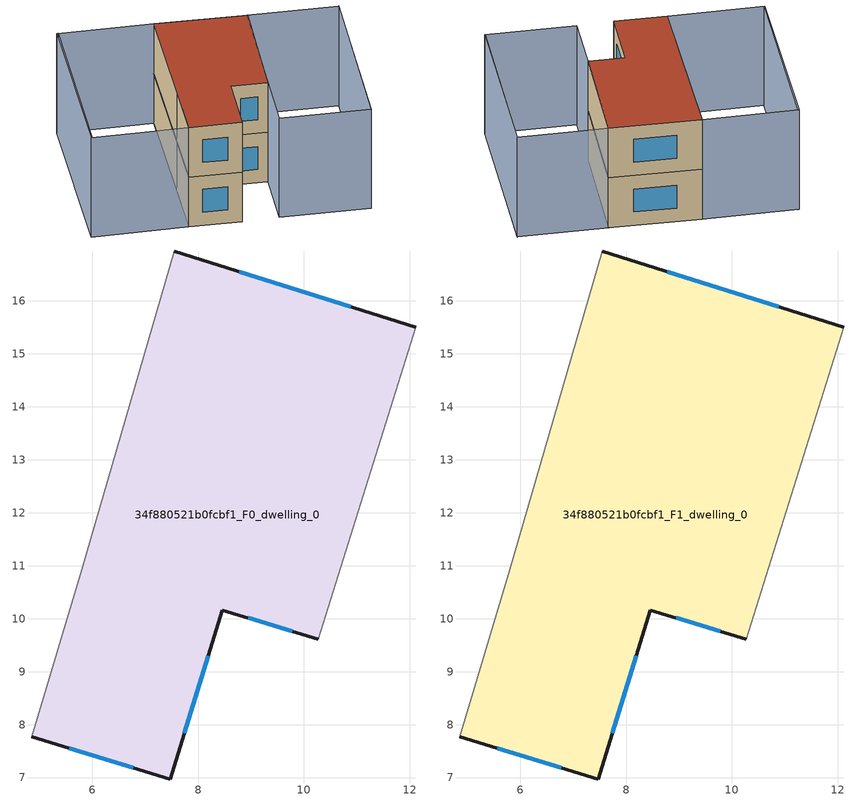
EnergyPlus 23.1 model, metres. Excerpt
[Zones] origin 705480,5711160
34f880521b0fcbf1_F0_dwelling_0
 floor ground (EU_floor_Construction): 12.11,15.5 10.27,9.61 8.45,10.16 7.48,6.97 4.86,7.77 5.8,10.92 7.55,16.94 z0
 wall outside (EU_wall_Construction): 12.11,15.5 7.55,16.94 / 4.86,7.77 7.48,6.97 8.45,10.16 10.27,9.61 z0:3
 wall adiabatic (EU_wall_Construction): 7.55,16.94 5.8,10.92 4.86,7.77 / 10.27,9.61 12.11,15.5 z0:3
 window (EU_Window_Construction): 10.88,15.89 8.78,16.55 / 8.94,10.02 9.78,9.76 / 7.74,7.83 8.19,9.3 / 5.57,7.55 6.77,7.19 z0.81:2.19
34f880521b0fcbf1_F1_dwelling_0
 floor to 34f880521b0fcbf1_F0_dwelling_0 (EU_floor_Construction): 12.11,15.5 10.27,9.61 8.45,10.16 7.48,6.97 4.86,7.77 5.8,10.92 7.55,16.94 z3
 wall outside (EU_wall_Construction): 12.11,15.5 7.55,16.94 / 4.86,7.77 7.48,6.97 8.45,10.16 10.27,9.61 z3:6
 wall adiabatic (EU_wall_Construction): 7.55,16.94 5.8,10.92 4.86,7.77 / 10.27,9.61 12.11,15.5 z3:6
 window (EU_Window_Construction): 10.88,15.89 8.78,16.55 / 8.94,10.02 9.78,9.76 / 7.74,7.83 8.19,9.3 / 5.57,7.55 6.77,7.19 z3.81:5.19
 roof outside (EU_roof_Construction): 10.27,9.61 12.11,15.5 7.55,16.94 5.8,10.92 4.86,7.77 7.48,6.97 8.45,10.16 z6
shading: 13.8,5.15 16.57,14.2 / 2.88,18.37 0.16,9.26 / 16.56,14.17 13.81,5.11 / 13.81,5.11 9.32,6.48 / 9.32,6.48 12.06,15.53 / 12.06,15.53 16.56,14.17 / 0.09,9.16 2.79,18.34 / 2.79,18.34 7.57,16.94 / 7.57,16.94 4.87,7.75 / 4.87,7.75 0.09,9.16 z0:6
[Building]
EU S2 Campaign: North Axis=0; Terrain=City; Solar Distribution=FullExterior
[Site:Location]
London: Latitude=51.5; Longitude=-0.5; Time Zone=0; Elevation=25
[SizingPeriod:WeatherFileDays]
AnnualSizingPeriod: Begin Month=1; Begin Day of Month=1; End Month=12; End Day of Month=31; Day of Week for Start Day=Monday; Use Weather File Daylight Saving Period=No; Use Weather File Rain and Snow Indicators=No
[MATERIAL]
EU_InternalMass_Material: Roughness=MediumRough; Thickness=0.1; Conductivity=1; Density=1800; Specific Heat=900; Thermal Absorptance=0.9; Solar Absorptance=0.7; Visible Absorptance=0.7
[MATERIAL:NOMASS] Roughness=MediumRough; Thermal Absorptance=0.9; Solar Absorptance=0.7; Visible Absorptance=0.7
Name | Thermal Resistance
EU_wall_NoMass | 0.555556
EU_roof_NoMass | 0.510204
EU_floor_NoMass | 1.68919
[WINDOWMATERIAL:SIMPLEGLAZINGSYSTEM]
EU_Window_SimpleGlazing: UFactor=3.96; Solar Heat Gain Coefficient=0.85; Visible Transmittance=0.85
[CONSTRUCTION]
EU_wall_Construction: EU_wall_NoMass
EU_roof_Construction: EU_roof_NoMass
EU_floor_Construction: EU_floor_NoMass
EU_Window_Construction: EU_Window_SimpleGlazing
EU_InternalMass_Construction: EU_InternalMass_Material
[ZONE] Type=1; Multiplier=1; Ceiling Height=autocalculate; Floor Area=autocalculate; Part of Total Floor Area=Yes
Name | Volume
34f880521b0fcbf1_F0_dwelling_0 | 115.136
34f880521b0fcbf1_F1_dwelling_0 | 115.135
[INTERNALMASS] Construction=EU_InternalMass_Construction; Surface Area=38.3784
Name | Zone or ZoneList
34f880521b0fcbf1_F0_dwelling_0_EU_InternalMass | 34f880521b0fcbf1_F0_dwelling_0
34f880521b0fcbf1_F1_dwelling_0_EU_InternalMass | 34f880521b0fcbf1_F1_dwelling_0
[OTHEREQUIPMENT] Fuel Type=Electricity; Design Level Calculation Method=Watts/Area; Power per Zone Floor Area=1; Fraction Latent=0; Fraction Radiant=0; Fraction Lost=0; Carbon Dioxide Generation Rate=0; EndUse Subcategory=EU_Step8_InternalGains
Name | Zone or ZoneList or Space or SpaceList | Schedule
EU_Step8_InternalGain_34f880521b0fcbf1_F0_dwelling_0_f000 | 34f880521b0fcbf1_F0_dwelling_0 | EU_Step8_GainSchedule_34f880521b0fcbf1_F0_dwelling_0_f000
EU_Step8_InternalGain_34f880521b0fcbf1_F1_dwelling_0_f000 | 34f880521b0fcbf1_F1_dwelling_0 | EU_Step8_GainSchedule_34f880521b0fcbf1_F1_dwelling_0_f000
[ZONEVENTILATION:DESIGNFLOWRATE] Schedule=EU_AlwaysOn; Design Flow Rate Calculation Method=AirChanges/Hour; Air Changes per Hour=0.48; Ventilation Type=Natural; Fan Pressure Rise=0; Fan Total Efficiency=1; Constant Term Coefficient=1; Temperature Term Coefficient=0; Velocity Term Coefficient=0; Velocity Squared Term Coefficient=0; Minimum Indoor Temperature=-100; Maximum Indoor Temperature=100; Delta Temperature=-100; Minimum Outdoor Temperature=-100; Maximum Outdoor Temperature=100; Maximum Wind Speed=40
Name | Zone or ZoneList or Space or SpaceList
EU_ConstantAir_34f880521b0fcbf1_F0_dwelling_0 | 34f880521b0fcbf1_F0_dwelling_0
EU_ConstantAir_34f880521b0fcbf1_F1_dwelling_0 | 34f880521b0fcbf1_F1_dwelling_0
[HVACTEMPLATE:THERMOSTAT] Constant Heating Setpoint=20; Constant Cooling Setpoint=50
EU_HeatOnly_34f880521b0fcbf1_F0_dwelling_0; EU_HeatOnly_34f880521b0fcbf1_F1_dwelling_0
[HVACTEMPLATE:ZONE:IDEALLOADSAIRSYSTEM] System Availability Schedule=EU_AlwaysOn; Maximum Heating Supply Air Temperature=50; Minimum Cooling Supply Air Temperature=13; Maximum Heating Supply Air Humidity Ratio=0.0156; Minimum Cooling Supply Air Humidity Ratio=0.0077; Heating Limit=NoLimit; Cooling Limit=NoLimit; Heating Availability Schedule=EU_AlwaysOn; Cooling Availability Schedule=EU_CoolingOff; Dehumidification Control Type=ConstantSensibleHeatRatio; Cooling Sensible Heat Ratio=0.7; Dehumidification Setpoint=60; Humidification Control Type=None; Humidification Setpoint=30; Outdoor Air Method=None; Outdoor Air Flow Rate per Person=0.00944; Outdoor Air Flow Rate per Zone Floor Area=0; Outdoor Air Flow Rate per Zone=0; Demand Controlled Ventilation Type=None; Outdoor Air Economizer Type=NoEconomizer; Heat Recovery Type=None; Sensible Heat Recovery Effectiveness=0.7; Latent Heat Recovery Effectiveness=0.65
Name | Template Thermostat
34f880521b0fcbf1_F0_dwelling_0 | EU_HeatOnly_34f880521b0fcbf1_F0_dwelling_0
34f880521b0fcbf1_F1_dwelling_0 | EU_HeatOnly_34f880521b0fcbf1_F1_dwelling_0
[SIZING:ZONE] Zone Cooling Design Supply Air Temperature Input Method=SupplyAirTemperature; Zone Cooling Design Supply Air Temperature=13; Zone Heating Design Supply Air Temperature Input Method=SupplyAirTemperature; Zone Heating Design Supply Air Temperature=50; Zone Cooling Design Supply Air Humidity Ratio=0.008; Zone Heating Design Supply Air Humidity Ratio=0.008; Cooling Design Air Flow Method=DesignDay; Cooling Design Air Flow Rate=0; Cooling Minimum Air Flow per Zone Floor Area=0.000762; Cooling Minimum Air Flow=0; Cooling Minimum Air Flow Fraction=0.2; Heating Design Air Flow Method=DesignDay; Heating Design Air Flow Rate=0; Heating Maximum Air Flow per Zone Floor Area=0.002032; Heating Maximum Air Flow=0.141576; Heating Maximum Air Flow Fraction=0.3; Account for Dedicated Outdoor Air System=No; Dedicated Outdoor Air System Control Strategy=NeutralSupplyAir; Dedicated Outdoor Air Low Setpoint Temperature for Design=autosize; Dedicated Outdoor Air High Setpoint Temperature for Design=autosize; Zone Load Sizing Method=Sensible Load Only No Latent Load; Zone Latent Cooling Design Supply Air Humidity Ratio Input Method=HumidityRatioDifference; Zone Cooling Design Supply Air Humidity Ratio Difference=0.005; Zone Latent Heating Design Supply Air Humidity Ratio Input Method=HumidityRatioDifference; Zone Humidification Design Supply Air Humidity Ratio Difference=0.005
34f880521b0fcbf1_F0_dwelling_0; 34f880521b0fcbf1_F1_dwelling_0
[SCHEDULE:CONSTANT]
Name | Hourly Value
EU_AlwaysOn | 1
EU_CoolingOff | 0
[SCHEDULE:FILE] Column Number=1; Rows to Skip at Top=0; Number of Hours of Data=8760; Column Separator=Comma; Interpolate to Timestep=No; Minutes per Item=60; Adjust Schedule for Daylight Savings=Yes
Name | File
EU_Step8_GainSchedule_34f880521b0fcbf1_F0_dwelling_0_f000 | ../../schedules/34f880521b0fcbf1/34f880521b0fcbf1_F0_dwelling_0_f000_gain.csv
EU_Step8_GainSchedule_34f880521b0fcbf1_F1_dwelling_0_f000 | ../../schedules/34f880521b0fcbf1/34f880521b0fcbf1_F1_dwelling_0_f000_gain.csv
